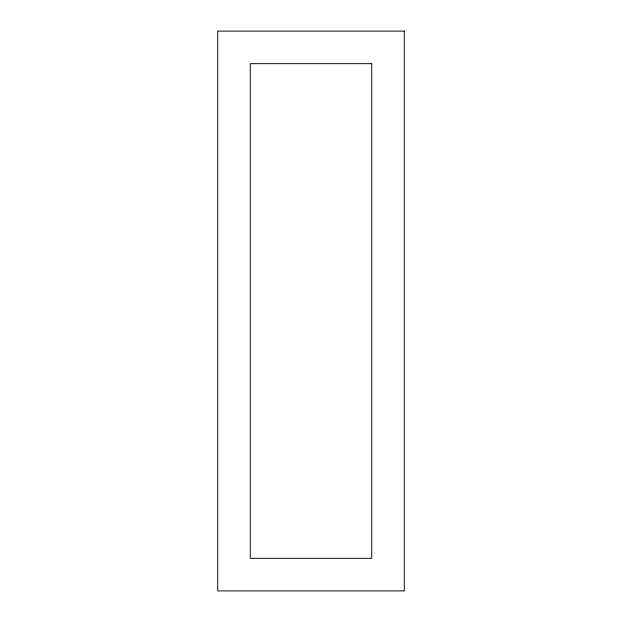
<?xml version="1.0" encoding="UTF-8"?>
<svg xmlns="http://www.w3.org/2000/svg" width="622" height="622" viewBox="0 0 622 622"><rect width="100%" height="100%" fill="white"/><g stroke="black" fill="none" stroke-linecap="round" stroke-linejoin="round"><path stroke-width="0.93" d="M404.3 31.1L217.7 31.1L217.7 590.9L404.3 590.9L404.3 31.1M371.738 63.662L250.262 63.662L250.262 558.338L371.738 558.338L371.738 63.662"/></g></svg>
